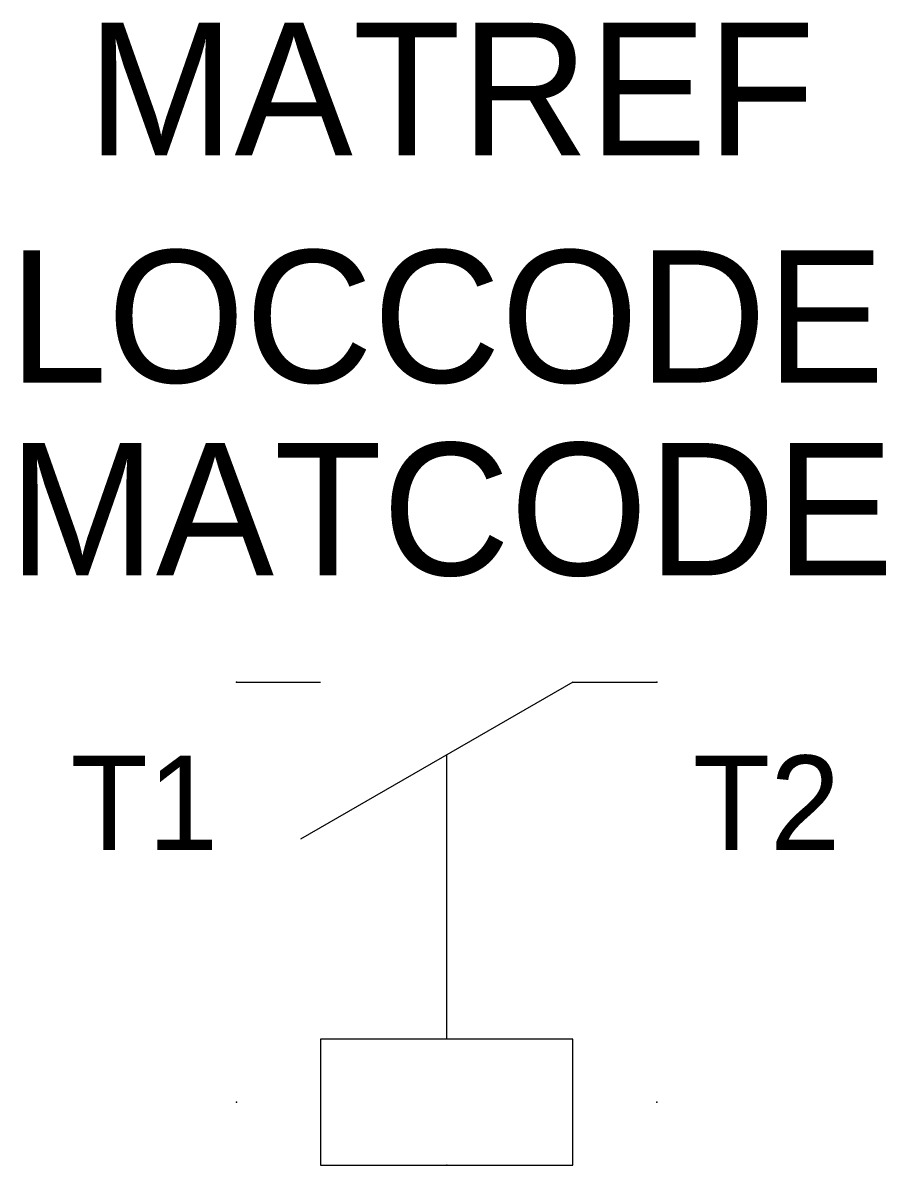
# Model space of a CAD drawing. Extents: x -10.1 to 10.5, y -11.5 to 15.7.
import ezdxf
from ezdxf.enums import TextEntityAlignment as Align

# ---------------------------------------------------------------- set-up
doc = ezdxf.new("R2010")
doc.units = 0
doc.linetypes.add('DASHED', pattern=[0])
doc.layers.get('0').update_dxf_attribs({"linetype": 'CONTINUOUS'})
for name, color, linetype in [('A', 7, 'CONTINUOUS'), ('C', 6, 'CONTINUOUS'), ('T2', 1, 'CONTINUOUS')]:
    doc.layers.add(name, color=color, linetype=linetype)

msp = doc.modelspace()

# ---------------------------------------------------------------- linework, layer by layer
at = {"color": 0}
for p, q in [((-5, 0), (-3, 0)), ((3, 0), (-3.476, -3.739)), ((3, 0), (5, 0))]:
    msp.add_line(p, q, dxfattribs=at)
at = {"color": 0, "linetype": 'DASHED'}
msp.add_line((0, -8.5), (0, -1.732), dxfattribs=at)
at = {"color": 0}
msp.add_lwpolyline([(3, -11.5), (3, -8.5), (-3, -8.5), (-3, -11.5)], close=True, dxfattribs=at)
at = {"layer": 'A', "color": 0, "linetype": 'CONTINUOUS'}
msp.add_point((0, -11.5), dxfattribs=at)
at = {"layer": 'C', "color": 0, "linetype": 'CONTINUOUS'}
for p in [(-5, 0), (5, 0)]:
    msp.add_point(p, dxfattribs=at)
at = {"layer": 'C', "color": 0}
for p in [(-5, -10), (5, -10)]:
    msp.add_point(p, dxfattribs=at)

# ---------------------------------------------------------------- texts
at = {"color": 0, "linetype": 'CONTINUOUS'}
for tag, p in [('MATREF', (0.104, 12.54)), ('LOCCODE', (0, 7.127)), ('MATCODE', (0.104, 2.54))]:
    msp.add_attdef(tag, text='', height=3.15, dxfattribs=at).set_placement(p, align=Align.CENTER)
at = {"layer": 'T2', "color": 0, "linetype": 'CONTINUOUS'}
msp.add_attdef('T1', text='', height=2.25, dxfattribs=at).set_placement((-5.437, -4), align=Align.RIGHT)
msp.add_attdef('T2', (5.855, -4), '', height=2.25, dxfattribs=at)

doc.saveas('drawing.dxf')
